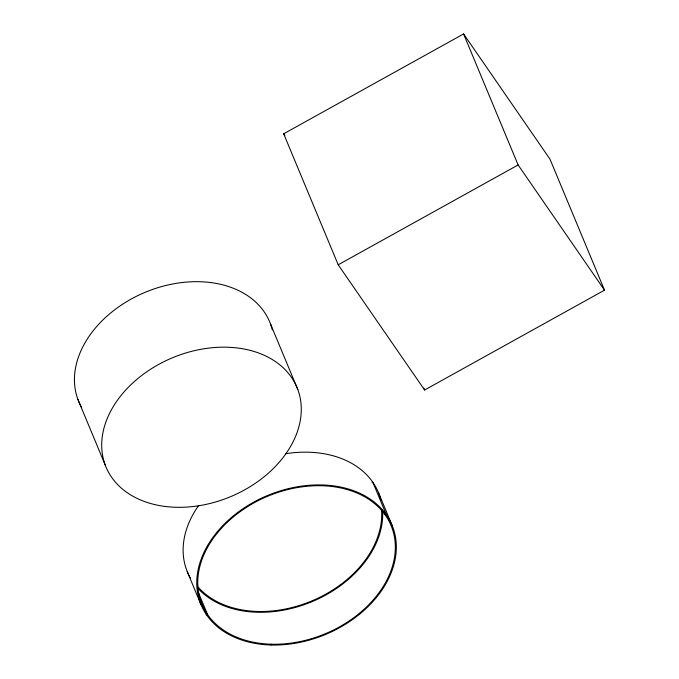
<?xml version="1.0" encoding="UTF-8"?>
<svg xmlns="http://www.w3.org/2000/svg" width="679" height="679" viewBox="0 0 679 679"><rect width="100%" height="100%" fill="white"/><g stroke="black" fill="none" stroke-linecap="round" stroke-linejoin="round"><path stroke-width="1.02" d="M283.669 133.797L463.587 33.95L549.99 159.166L604.522 290.162L424.613 390.009L338.201 264.793L283.669 133.797L284.874 135.528M338.201 264.793L518.111 164.955L463.587 33.95M372.024 482.777L372.864 482.311L386.495 515.055L385.596 515.556L383.898 511.465M518.111 164.955L604.522 290.162M423.798 388.057L424.613 390.009M378.585 492.886L392.216 525.631M270.548 324.044L297.809 389.551A103.454 75.293 -22.6 0 1 175.946 507.272A103.454 75.293 -22.6 0 1 130.716 384.908A103.454 75.293 -22.6 0 1 297.809 389.551M198.115 591.884L207.485 614.402L206.586 614.902L199.202 597.164M187.234 571.574L200.865 604.327M77.915 399.439L105.177 464.937M81.684 407.536A103.454 75.293 -22.6 0 1 146.358 291.8A103.454 75.293 -22.6 0 1 272.364 329.969M285.851 453.691A103.454 75.293 -22.6 0 1 381.038 500.457M382.532 509.819A103.454 75.293 -22.6 0 1 312.841 601.314A103.454 75.293 -22.6 0 1 197.886 588.337M190.366 578.024A103.454 75.293 -22.6 0 1 198.709 505.431M381.539 510.039A102.419 74.537 -22.6 0 1 311.916 600.89A102.419 74.537 -22.6 0 1 198.056 587.021M270.997 645.008A103.454 75.293 -22.6 0 0 392.861 527.286A103.454 75.293 -22.6 0 0 225.768 522.643A103.454 75.293 -22.6 0 0 270.997 645.008M271.252 644.21A102.419 74.537 -22.6 0 0 391.893 527.659A102.419 74.537 -22.6 0 0 226.472 523.068A102.419 74.537 -22.6 0 0 271.252 644.21"/></g></svg>
